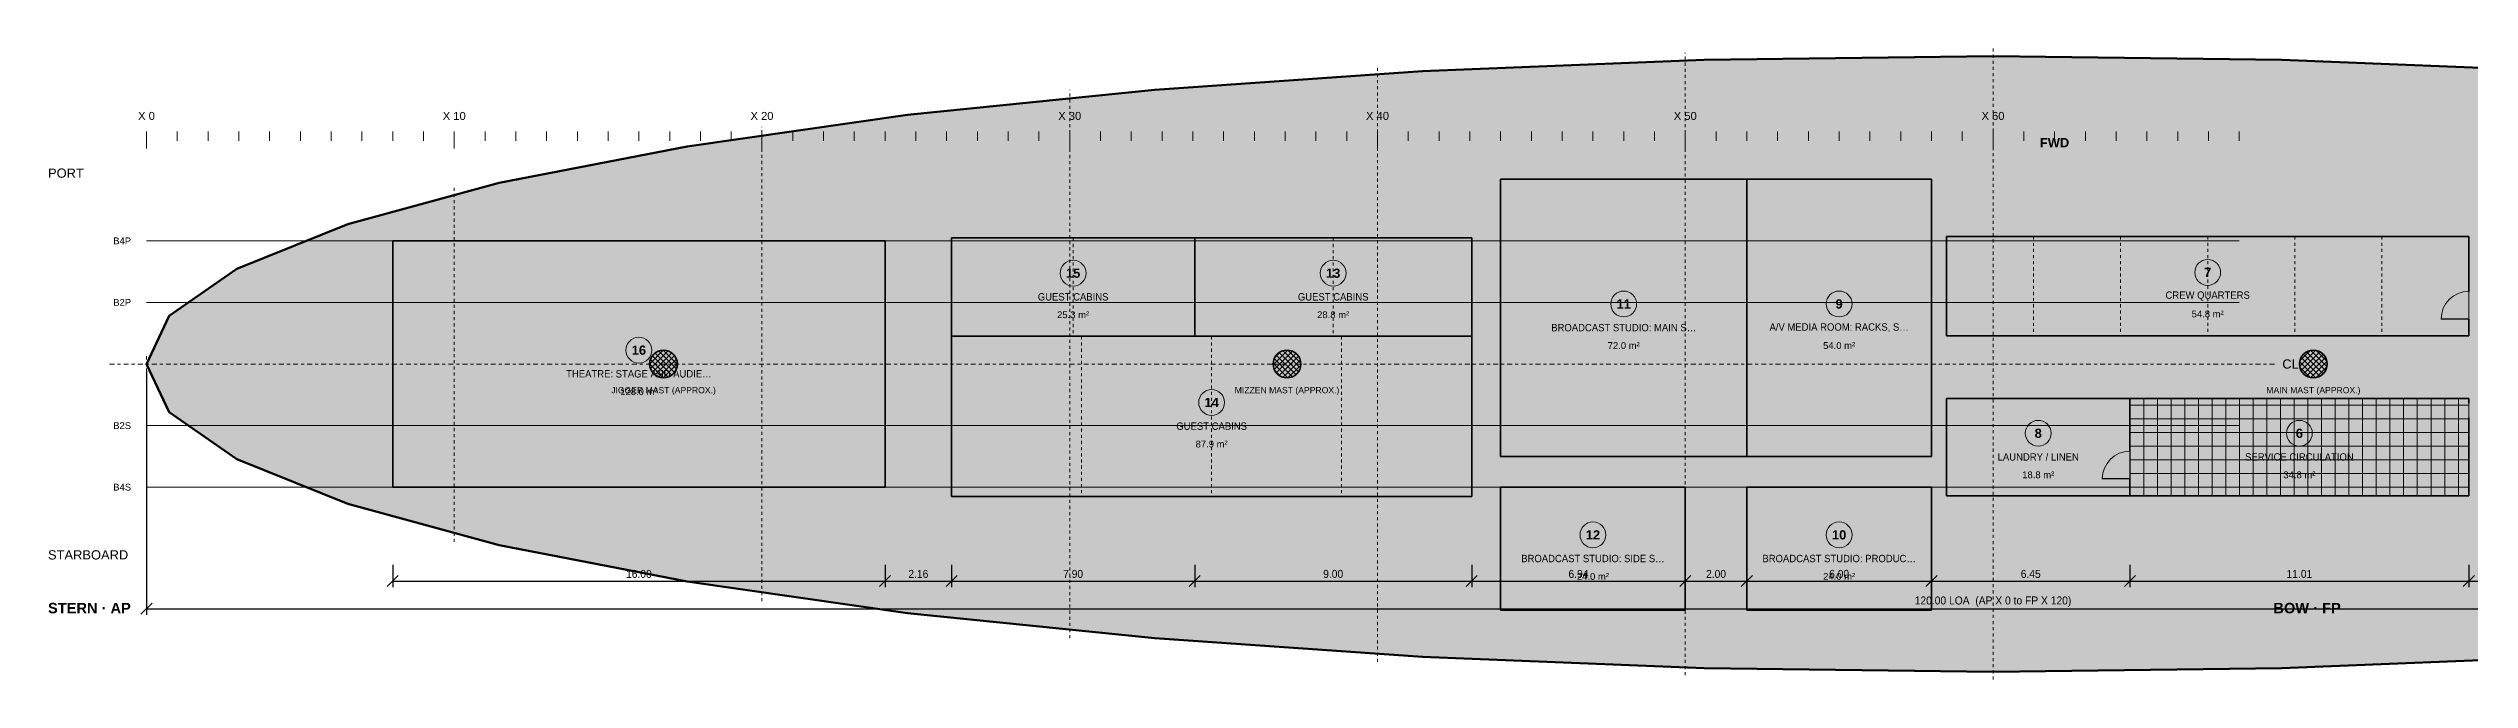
# Model space of a CAD drawing. Header units: metres. Extents: x -3 to 123, y -10 to 10.
# Drawn here: x -3.2 to 75.5, y -10.2 to 10.2 of the extents above; entities that cross this region are included whole.
import ezdxf
from ezdxf.enums import TextEntityAlignment as Align

# ---------------------------------------------------------------- set-up
doc = ezdxf.new("R2010")
doc.units = ezdxf.units.M
doc.linetypes.add('CENTER', pattern=[5.08, 3.175, -0.635, 0.635, -0.635])
doc.linetypes.add('DASHED', pattern=[1.524, 1.27, -0.254])
for name, color, linetype, lineweight in [('A-ANNO-DIMS', 7, 'Continuous', 13), ('A-ANNO-NOTE', 7, 'Continuous', 13), ('A-AREA', 8, 'Continuous', 13), ('A-AREA-IDEN', 7, 'Continuous', 18), ('A-AREA-PATT', 254, 'Continuous', 0), ('A-DOOR', 7, 'Continuous', 18), ('A-FLOR-OTLN', 7, 'Continuous', 50), ('A-WALL', 7, 'Continuous', 35), ('A-WALL-PRTN', 8, 'Continuous', 18), ('S-GRID', 9, 'Continuous', 9), ('S-GRID-IDEN', 8, 'Continuous', 13), ('S-MAST', 8, 'Continuous', 25)]:
    doc.layers.add(name, color=color, linetype=linetype, lineweight=lineweight)
doc.styles.add('P68', font='arial.ttf', dxfattribs={"width": 0.92})
doc.styles.add('P68-BOLD', font='arialbd.ttf')
doc.dimstyles.new('P68-200', dxfattribs={"dimtxt": 0.26, "dimasz": 0.24, "dimexe": 0.2, "dimexo": 0.12, "dimgap": 0.1, "dimtad": 1, "dimzin": 0, "dimdsep": 46, "dimtxsty": 'P68', "dimtsz": 0.18, "dimcen": 2.5, "dimclrd": 7, "dimclre": 8, "dimclrt": 7, "dimazin": 3, "dimtfac": 1, "dimtmove": 0, "dimatfit": 3})

# ---------------------------------------------------------------- blocks, each defined once
blk = doc.blocks.new('P68-TAG')
at = {"lineweight": 18}
blk.add_circle((0, 0), 0.42, dxfattribs=at)
at = {"style": 'P68-BOLD'}
blk.add_attdef('NUM', text='', height=0.3, dxfattribs=at).set_placement((0, 0), align=Align.MIDDLE_CENTER)

msp = doc.modelspace()

# ---------------------------------------------------------------- hatches: boundary and pattern name
at = {"layer": 'A-ANNO-NOTE', "true_color": 0x102027}
msp.add_hatch(color=7, dxfattribs=at).paths.add_polyline_path([(60, 6.45), (64.2, 6.45), (64.2, 6.7), (65.2, 6.3), (64.2, 5.9), (64.2, 6.15), (60, 6.15)])
at = {"layer": 'A-AREA-PATT', "true_color": 0xe6f0e1}
for points in [[(44, 6), (52, 6), (52, -3), (44, -3)], [(52, 6), (58, 6), (58, -3), (52, -3)], [(8, 4), (24, 4), (24, -4), (8, -4)], [(34.06, 4.1), (43.06, 4.1), (43.06, 0.9), (34.06, 0.9)], [(58.49, 4.14), (75.46, 4.14), (75.46, 0.91), (58.49, 0.91)], [(26.16, 0.9), (43.06, 0.9), (43.06, -4.3), (26.16, -4.3)], [(64.45, -1.12), (75.46, -1.12), (75.46, -4.28), (64.45, -4.28)], [(44, -4), (50, -4), (50, -8), (44, -8)], [(52, -4), (58, -4), (58, -8), (52, -8)]]:
    msp.add_hatch(color=7, dxfattribs=at).paths.add_polyline_path(points)
at = {"layer": 'A-AREA-PATT', "true_color": 0xdfe9f6}
msp.add_hatch(color=7, dxfattribs=at).paths.add_polyline_path([(26.16, 4.1), (34.06, 4.1), (34.06, 0.9), (26.16, 0.9)])
at = {"layer": 'A-AREA-PATT', "true_color": 0xfbefd5}
msp.add_hatch(color=7, dxfattribs=at).paths.add_polyline_path([(58.49, -1.12), (64.45, -1.12), (64.45, -4.28), (58.49, -4.28)])
at = {"layer": 'A-AREA-PATT', "true_color": 0xc4ced4}
h = msp.add_hatch(dxfattribs=at)
h.set_pattern_fill('NET', scale=0.14)
h.paths.add_polyline_path([(64.45, -1.12), (75.46, -1.12), (75.46, -4.28), (64.45, -4.28)])
at = {"layer": 'A-FLOR-OTLN', "true_color": 0xfbfaf7}
msp.add_hatch(color=7, dxfattribs=at).paths.add_polyline_path([(120, 0), (119.26, -1.56), (117.06, -3.09), (113.46, -4.54), (108.54, -5.88), (102.43, -7.07), (95.27, -8.09), (87.24, -8.91), (78.54, -9.51), (69.39, -9.88), (60, -10), (50.61, -9.88), (41.46, -9.51), (32.76, -8.91), (24.73, -8.09), (17.57, -7.07), (11.46, -5.88), (6.54, -4.54), (2.94, -3.09), (0.74, -1.56), (0, 0), (0.74, 1.56), (2.94, 3.09), (6.54, 4.54), (11.46, 5.88), (17.57, 7.07), (24.73, 8.09), (32.76, 8.91), (41.46, 9.51), (50.61, 9.88), (60, 10), (69.39, 9.88), (78.54, 9.51), (87.24, 8.91), (95.27, 8.09), (102.43, 7.07), (108.54, 5.88), (113.46, 4.54), (117.06, 3.09), (119.26, 1.56)])
at = {"layer": 'S-MAST', "true_color": 0x5a6469}
h = msp.add_hatch(dxfattribs=at)
h.set_pattern_fill('ANSI37', scale=0.04)
h.paths.add_polyline_path([(17.25, 0), (17.216, 0.172), (17.118, 0.318), (16.972, 0.416), (16.8, 0.45), (16.628, 0.416), (16.482, 0.318), (16.384, 0.172), (16.35, 0), (16.384, -0.172), (16.482, -0.318), (16.628, -0.416), (16.8, -0.45), (16.972, -0.416), (17.118, -0.318), (17.216, -0.172)])
h = msp.add_hatch(dxfattribs=at)
h.set_pattern_fill('ANSI37', scale=0.04)
h.paths.add_polyline_path([(37.51, 0), (37.476, 0.172), (37.378, 0.318), (37.232, 0.416), (37.06, 0.45), (36.888, 0.416), (36.742, 0.318), (36.644, 0.172), (36.61, 0), (36.644, -0.172), (36.742, -0.318), (36.888, -0.416), (37.06, -0.45), (37.232, -0.416), (37.378, -0.318), (37.476, -0.172)])
h = msp.add_hatch(dxfattribs=at)
h.set_pattern_fill('ANSI37', scale=0.04)
h.paths.add_polyline_path([(70.86, 0), (70.826, 0.172), (70.728, 0.318), (70.582, 0.416), (70.41, 0.45), (70.238, 0.416), (70.092, 0.318), (69.994, 0.172), (69.96, 0), (69.994, -0.172), (70.092, -0.318), (70.238, -0.416), (70.41, -0.45), (70.582, -0.416), (70.728, -0.318), (70.826, -0.172)])

# ---------------------------------------------------------------- linework, layer by layer
at = {"layer": 'A-AREA'}
for points in [[(44, 6), (52, 6), (52, -3), (44, -3)], [(52, 6), (58, 6), (58, -3), (52, -3)], [(8, 4), (24, 4), (24, -4), (8, -4)], [(26.16, 4.1), (34.06, 4.1), (34.06, 0.9), (26.16, 0.9)], [(34.06, 4.1), (43.06, 4.1), (43.06, 0.9), (34.06, 0.9)], [(58.49, 4.14), (75.46, 4.14), (75.46, 0.91), (58.49, 0.91)], [(26.16, 0.9), (43.06, 0.9), (43.06, -4.3), (26.16, -4.3)], [(58.49, -1.12), (64.45, -1.12), (64.45, -4.28), (58.49, -4.28)], [(64.45, -1.12), (75.46, -1.12), (75.46, -4.28), (64.45, -4.28)], [(44, -4), (50, -4), (50, -8), (44, -8)], [(52, -4), (58, -4), (58, -8), (52, -8)]]:
    msp.add_lwpolyline(points, close=True, dxfattribs=at)
at = {"layer": 'A-DOOR', "lineweight": 25}
for p, q in [((75.46, 1.46), (74.56, 1.46)), ((64.45, -3.73), (63.55, -3.73))]:
    msp.add_line(p, q, dxfattribs=at)
at = {"layer": 'A-DOOR', "lineweight": 9}
for centre in [(75.46, 1.46), (64.45, -3.73)]:
    msp.add_arc(centre, 0.9, 90, 180, dxfattribs=at)
at = {"layer": 'A-FLOR-OTLN'}
msp.add_lwpolyline([(78.54, -9.51), (69.39, -9.88), (60, -10), (50.61, -9.88), (41.46, -9.51), (32.76, -8.91), (24.73, -8.09), (17.57, -7.07), (11.46, -5.88), (6.54, -4.54), (2.94, -3.09), (0.74, -1.56), (0, 0), (0.74, 1.56), (2.94, 3.09), (6.54, 4.54), (11.46, 5.88), (17.57, 7.07), (24.73, 8.09), (32.76, 8.91), (41.46, 9.51), (50.61, 9.88), (60, 10), (69.39, 9.88), (78.54, 9.51)], dxfattribs=at)
at = {"layer": 'A-WALL', "true_color": 0x102027}
for p, q in [((44, 6), (44, -3)), ((44, 6), (58, 6)), ((52, 6), (52, -3)), ((58, 6), (58, -3)), ((8, 4), (8, -4)), ((8, 4), (24, 4)), ((24, 4), (24, -4)), ((26.16, 4.1), (43.06, 4.1)), ((26.16, 4.1), (26.16, -4.3)), ((34.06, 4.1), (34.06, 0.9)), ((43.06, 4.1), (43.06, -4.3)), ((58.49, 4.14), (58.49, 0.91)), ((58.49, 4.14), (75.46, 4.14)), ((75.46, 4.14), (75.46, 2.36)), ((26.16, 0.9), (43.06, 0.9)), ((58.49, 0.91), (75.46, 0.91)), ((75.46, 1.46), (75.46, 0.91)), ((58.49, -1.12), (58.49, -4.28)), ((58.49, -1.12), (75.46, -1.12)), ((64.45, -1.12), (64.45, -2.83)), ((75.46, -1.12), (75.46, -1.27)), ((75.46, -1.75), (75.46, -4.28)), ((44, -3), (58, -3)), ((64.45, -3.73), (64.45, -4.28)), ((8, -4), (24, -4)), ((26.16, -4.3), (43.06, -4.3)), ((44, -4), (50, -4)), ((44, -4), (44, -8)), ((50, -4), (50, -8)), ((52, -4), (58, -4)), ((52, -4), (52, -8)), ((58, -4), (58, -8)), ((58.49, -4.28), (75.46, -4.28)), ((44, -8), (50, -8)), ((52, -8), (58, -8))]:
    msp.add_line(p, q, dxfattribs=at)
at = {"layer": 'A-WALL-PRTN', "linetype": 'DASHED', "ltscale": 0.03}
for p, q in [((30.11, 4.1), (30.11, 0.9)), ((38.56, 4.1), (38.56, 0.9)), ((61.318, 4.14), (61.318, 0.91)), ((64.147, 4.14), (64.147, 0.91)), ((66.975, 4.14), (66.975, 0.91)), ((69.803, 4.14), (69.803, 0.91)), ((72.632, 4.14), (72.632, 0.91)), ((30.385, 0.9), (30.385, -4.3)), ((34.61, 0.9), (34.61, -4.3)), ((38.835, 0.9), (38.835, -4.3))]:
    msp.add_line(p, q, dxfattribs=at)
at = {"layer": 'S-GRID', "linetype": 'DASHED', "ltscale": 0.04, "true_color": 0xb0bec5}
for p, q in [((60, -10.25), (60, 10.25)), ((40, -9.678), (40, 9.678)), ((50, -10.11), (50, 10.11)), ((30, -8.91), (30, 8.91)), ((20, -7.704), (20, 7.704)), ((10, -5.778), (10, 5.778)), ((0, -0.25), (0, 0.25))]:
    msp.add_line(p, q, dxfattribs=at)
at = {"layer": 'S-GRID', "true_color": 0x102027}
for p, q in [((0, 7.55), (0, 7)), ((10, 7.55), (10, 7)), ((20, 7.55), (20, 7)), ((30, 7.55), (30, 7)), ((40, 7.55), (40, 7)), ((50, 7.55), (50, 7)), ((60, 7.55), (60, 7))]:
    msp.add_line(p, q, dxfattribs=at)
at = {"layer": 'S-GRID', "true_color": 0xb0bec5}
for p, q in [((1, 7.55), (1, 7.25)), ((2, 7.55), (2, 7.25)), ((3, 7.55), (3, 7.25)), ((4, 7.55), (4, 7.25)), ((5, 7.55), (5, 7.25)), ((6, 7.55), (6, 7.25)), ((7, 7.55), (7, 7.25)), ((8, 7.55), (8, 7.25)), ((9, 7.55), (9, 7.25)), ((11, 7.55), (11, 7.25)), ((12, 7.55), (12, 7.25)), ((13, 7.55), (13, 7.25)), ((14, 7.55), (14, 7.25)), ((15, 7.55), (15, 7.25)), ((16, 7.55), (16, 7.25)), ((17, 7.55), (17, 7.25)), ((18, 7.55), (18, 7.25)), ((19, 7.55), (19, 7.25)), ((21, 7.55), (21, 7.25)), ((22, 7.55), (22, 7.25)), ((23, 7.55), (23, 7.25)), ((24, 7.55), (24, 7.25)), ((25, 7.55), (25, 7.25)), ((26, 7.55), (26, 7.25)), ((27, 7.55), (27, 7.25)), ((28, 7.55), (28, 7.25)), ((29, 7.55), (29, 7.25)), ((31, 7.55), (31, 7.25)), ((32, 7.55), (32, 7.25)), ((33, 7.55), (33, 7.25)), ((34, 7.55), (34, 7.25)), ((35, 7.55), (35, 7.25)), ((36, 7.55), (36, 7.25)), ((37, 7.55), (37, 7.25)), ((38, 7.55), (38, 7.25)), ((39, 7.55), (39, 7.25)), ((41, 7.55), (41, 7.25)), ((42, 7.55), (42, 7.25)), ((43, 7.55), (43, 7.25)), ((44, 7.55), (44, 7.25)), ((45, 7.55), (45, 7.25)), ((46, 7.55), (46, 7.25)), ((47, 7.55), (47, 7.25)), ((48, 7.55), (48, 7.25)), ((49, 7.55), (49, 7.25)), ((51, 7.55), (51, 7.25)), ((52, 7.55), (52, 7.25)), ((53, 7.55), (53, 7.25)), ((54, 7.55), (54, 7.25)), ((55, 7.55), (55, 7.25)), ((56, 7.55), (56, 7.25)), ((57, 7.55), (57, 7.25)), ((58, 7.55), (58, 7.25)), ((59, 7.55), (59, 7.25)), ((61, 7.55), (61, 7.25)), ((62, 7.55), (62, 7.25)), ((63, 7.55), (63, 7.25)), ((64, 7.55), (64, 7.25)), ((65, 7.55), (65, 7.25)), ((66, 7.55), (66, 7.25)), ((67, 7.55), (67, 7.25)), ((68, 7.55), (68, 7.25))]:
    msp.add_line(p, q, dxfattribs=at)
at = {"layer": 'S-GRID', "true_color": 0xdfe5e8}
for p, q in [((0, 4), (68, 4)), ((0, 2), (68, 2)), ((0, -2), (68, -2)), ((0, -4), (68, -4))]:
    msp.add_line(p, q, dxfattribs=at)
at = {"layer": 'S-GRID', "linetype": 'CENTER', "ltscale": 0.05, "true_color": 0x546e7a}
msp.add_line((-1.2, 0), (69.2, 0), dxfattribs=at)
at = {"layer": 'S-MAST', "lineweight": 35}
for centre in [(16.8, 0), (37.06, 0), (70.41, 0)]:
    msp.add_circle(centre, 0.45, dxfattribs=at)

# ---------------------------------------------------------------- block references
at = {"layer": 'A-AREA-IDEN'}
for p, values in [((30.11, 2.95), {'NUM': '15'}), ((38.56, 2.95), {'NUM': '13'}), ((66.975, 2.975), {'NUM': '7'}), ((48, 1.95), {'NUM': '11'}), ((55, 1.95), {'NUM': '9'}), ((16, 0.45), {'NUM': '16'}), ((34.61, -1.25), {'NUM': '14'}), ((61.47, -2.25), {'NUM': '8'}), ((69.955, -2.25), {'NUM': '6'}), ((47, -5.55), {'NUM': '12'}), ((55, -5.55), {'NUM': '10'})]:
    msp.add_blockref('P68-TAG', p, dxfattribs=at).add_auto_attribs(values)

# ---------------------------------------------------------------- texts
at = {"layer": 'A-ANNO-NOTE', "true_color": 0x102027, "style": 'P68-BOLD'}
msp.add_text('FWD', height=0.3, dxfattribs=at).set_placement((62, 6.95), align=Align.BOTTOM_CENTER)
at = {"layer": 'A-ANNO-NOTE', "true_color": 0x546e7a, "style": 'P68'}
for s, p in [('PORT', (-3.2, 6.2)), ('STARBOARD', (-3.2, -6.2))]:
    msp.add_text(s, height=0.3, dxfattribs=at).set_placement(p, align=Align.MIDDLE_LEFT)
at = {"layer": 'A-ANNO-NOTE', "true_color": 0x102027, "style": 'P68-BOLD'}
msp.add_text('STERN · AP', height=0.34, dxfattribs=at).set_placement((-3.2, -8.2), align=Align.BOTTOM_LEFT)
msp.add_text('BOW · FP', height=0.34, dxfattribs=at).set_placement((71.3, -8.2), align=Align.BOTTOM_RIGHT)
at = {"layer": 'A-AREA-IDEN', "true_color": 0x546e7a, "style": 'P68'}
for s, p in [('25.3 m²', (30.11, 1.6)), ('28.8 m²', (38.56, 1.6)), ('54.8 m²', (66.975, 1.625)), ('72.0 m²', (48, 0.6)), ('54.0 m²', (55, 0.6)), ('128.0 m²', (16, -0.9)), ('87.9 m²', (34.61, -2.6)), ('18.8 m²', (61.47, -3.6)), ('34.8 m²', (69.955, -3.6)), ('24.0 m²', (47, -6.9)), ('24.0 m²', (55, -6.9))]:
    msp.add_text(s, height=0.22, dxfattribs=at).set_placement(p, align=Align.MIDDLE_CENTER)
at = {"layer": 'A-AREA-IDEN', "true_color": 0x102027, "char_height": 0.24, "attachment_point": 5, "style": 'P68', "bg_fill": 1, "box_fill_scale": 1.2, "bg_fill_color": 0, "bg_fill_true_color": 16777215}
for s, insert in [('CREW QUARTERS', (66.975, 2.205)), ('GUEST CABINS', (30.11, 2.18)), ('GUEST CABINS', (38.56, 2.18)), ('BROADCAST STUDIO: MAIN S…', (48, 1.18)), ('A/V MEDIA ROOM: RACKS, S…', (55, 1.18)), ('THEATRE: STAGE AND AUDIE…', (16, -0.32)), ('GUEST CABINS', (34.61, -2.02)), ('LAUNDRY / LINEN', (61.47, -3.02)), ('SERVICE CIRCULATION', (69.955, -3.02)), ('BROADCAST STUDIO: SIDE S…', (47, -6.32)), ('BROADCAST STUDIO: PRODUC…', (55, -6.32))]:
    msp.add_mtext(s, dxfattribs=dict(at, insert=insert))
at = {"layer": 'S-GRID-IDEN', "true_color": 0x546e7a, "style": 'P68'}
for s, p in [('X 0', (0, 7.85)), ('X 10', (10, 7.85)), ('X 20', (20, 7.85)), ('X 30', (30, 7.85)), ('X 40', (40, 7.85)), ('X 50', (50, 7.85)), ('X 60', (60, 7.85))]:
    msp.add_text(s, height=0.26, dxfattribs=at).set_placement(p, align=Align.BOTTOM_CENTER)
at = {"layer": 'S-GRID-IDEN', "true_color": 0xb0bec5, "style": 'P68'}
for s, p in [('B4P', (-0.5, 4)), ('B2P', (-0.5, 2)), ('B2S', (-0.5, -2)), ('B4S', (-0.5, -4))]:
    msp.add_text(s, height=0.22, dxfattribs=at).set_placement(p, align=Align.MIDDLE_RIGHT)
at = {"layer": 'S-GRID-IDEN', "true_color": 0x546e7a, "style": 'P68'}
msp.add_text('CL', height=0.3, dxfattribs=at).set_placement((69.4, 0), align=Align.MIDDLE_LEFT)
at = {"layer": 'S-MAST', "true_color": 0x8e3b6a, "style": 'P68'}
for s, p in [('JIGGER MAST (APPROX.)', (16.8, -0.75)), ('MIZZEN MAST (APPROX.)', (37.06, -0.75)), ('MAIN MAST (APPROX.)', (70.41, -0.75))]:
    msp.add_text(s, height=0.2, dxfattribs=at).set_placement(p, align=Align.TOP_CENTER)

# ---------------------------------------------------------------- dimensions: what is measured, and where the dimension line sits
at = {"layer": 'A-ANNO-DIMS'}
msp.add_linear_dim(base=(0, -7.95), p1=(0, -0.1), p2=(120, -0.1), text='120.00 LOA  (AP X 0 to FP X 120)', dimstyle='P68-200', dxfattribs=at).render()
for base, p1, p2 in [((8, -7.05), (8, -6.4), (24, -6.4)), ((24, -7.05), (24, -6.4), (26.16, -6.4)), ((26.16, -7.05), (26.16, -6.4), (34.06, -6.4)), ((34.06, -7.05), (34.06, -6.4), (43.06, -6.4)), ((43.06, -7.05), (43.06, -6.4), (50, -6.4)), ((50, -7.05), (50, -6.4), (52, -6.4)), ((52, -7.05), (52, -6.4), (58, -6.4)), ((58, -7.05), (58, -6.4), (64.45, -6.4)), ((64.45, -7.05), (64.45, -6.4), (75.46, -6.4)), ((75.46, -7.05), (75.46, -6.4), (78.51, -6.4))]:
    msp.add_linear_dim(base=base, p1=p1, p2=p2, dimstyle='P68-200', dxfattribs=at).render()

doc.saveas('drawing.dxf')
